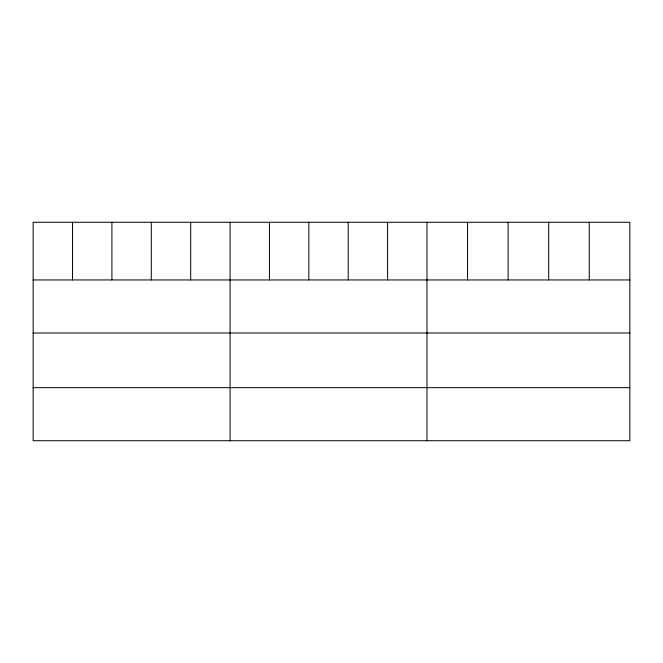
<?xml version="1.0" encoding="UTF-8"?>
<svg xmlns="http://www.w3.org/2000/svg" width="663" height="663" viewBox="0 0 663 663"><rect width="100%" height="100%" fill="white"/><g stroke="black" fill="none" stroke-linecap="round" stroke-linejoin="round"><path stroke-width="0.99" d="M629.85 279.943L629.85 440.729L33.15 440.729L33.15 222.271L629.85 222.271L629.85 279.943L33.15 279.943M33.15 333L629.85 333M33.15 387.673L629.85 387.673M589.274 222.271L589.274 279.943M548.699 222.271L548.699 279.943M508.123 222.271L508.123 279.943M467.548 222.271L467.548 279.943M426.972 222.271L426.972 440.729M387.59 222.271L387.59 279.943M348.208 222.271L348.208 279.943M308.825 222.271L308.825 279.943M269.443 222.271L269.443 279.943M230.061 222.271L230.061 440.729M190.679 222.271L190.679 279.943M151.297 222.271L151.297 279.943M111.914 222.271L111.914 279.943M72.532 222.271L72.532 279.943"/></g></svg>
